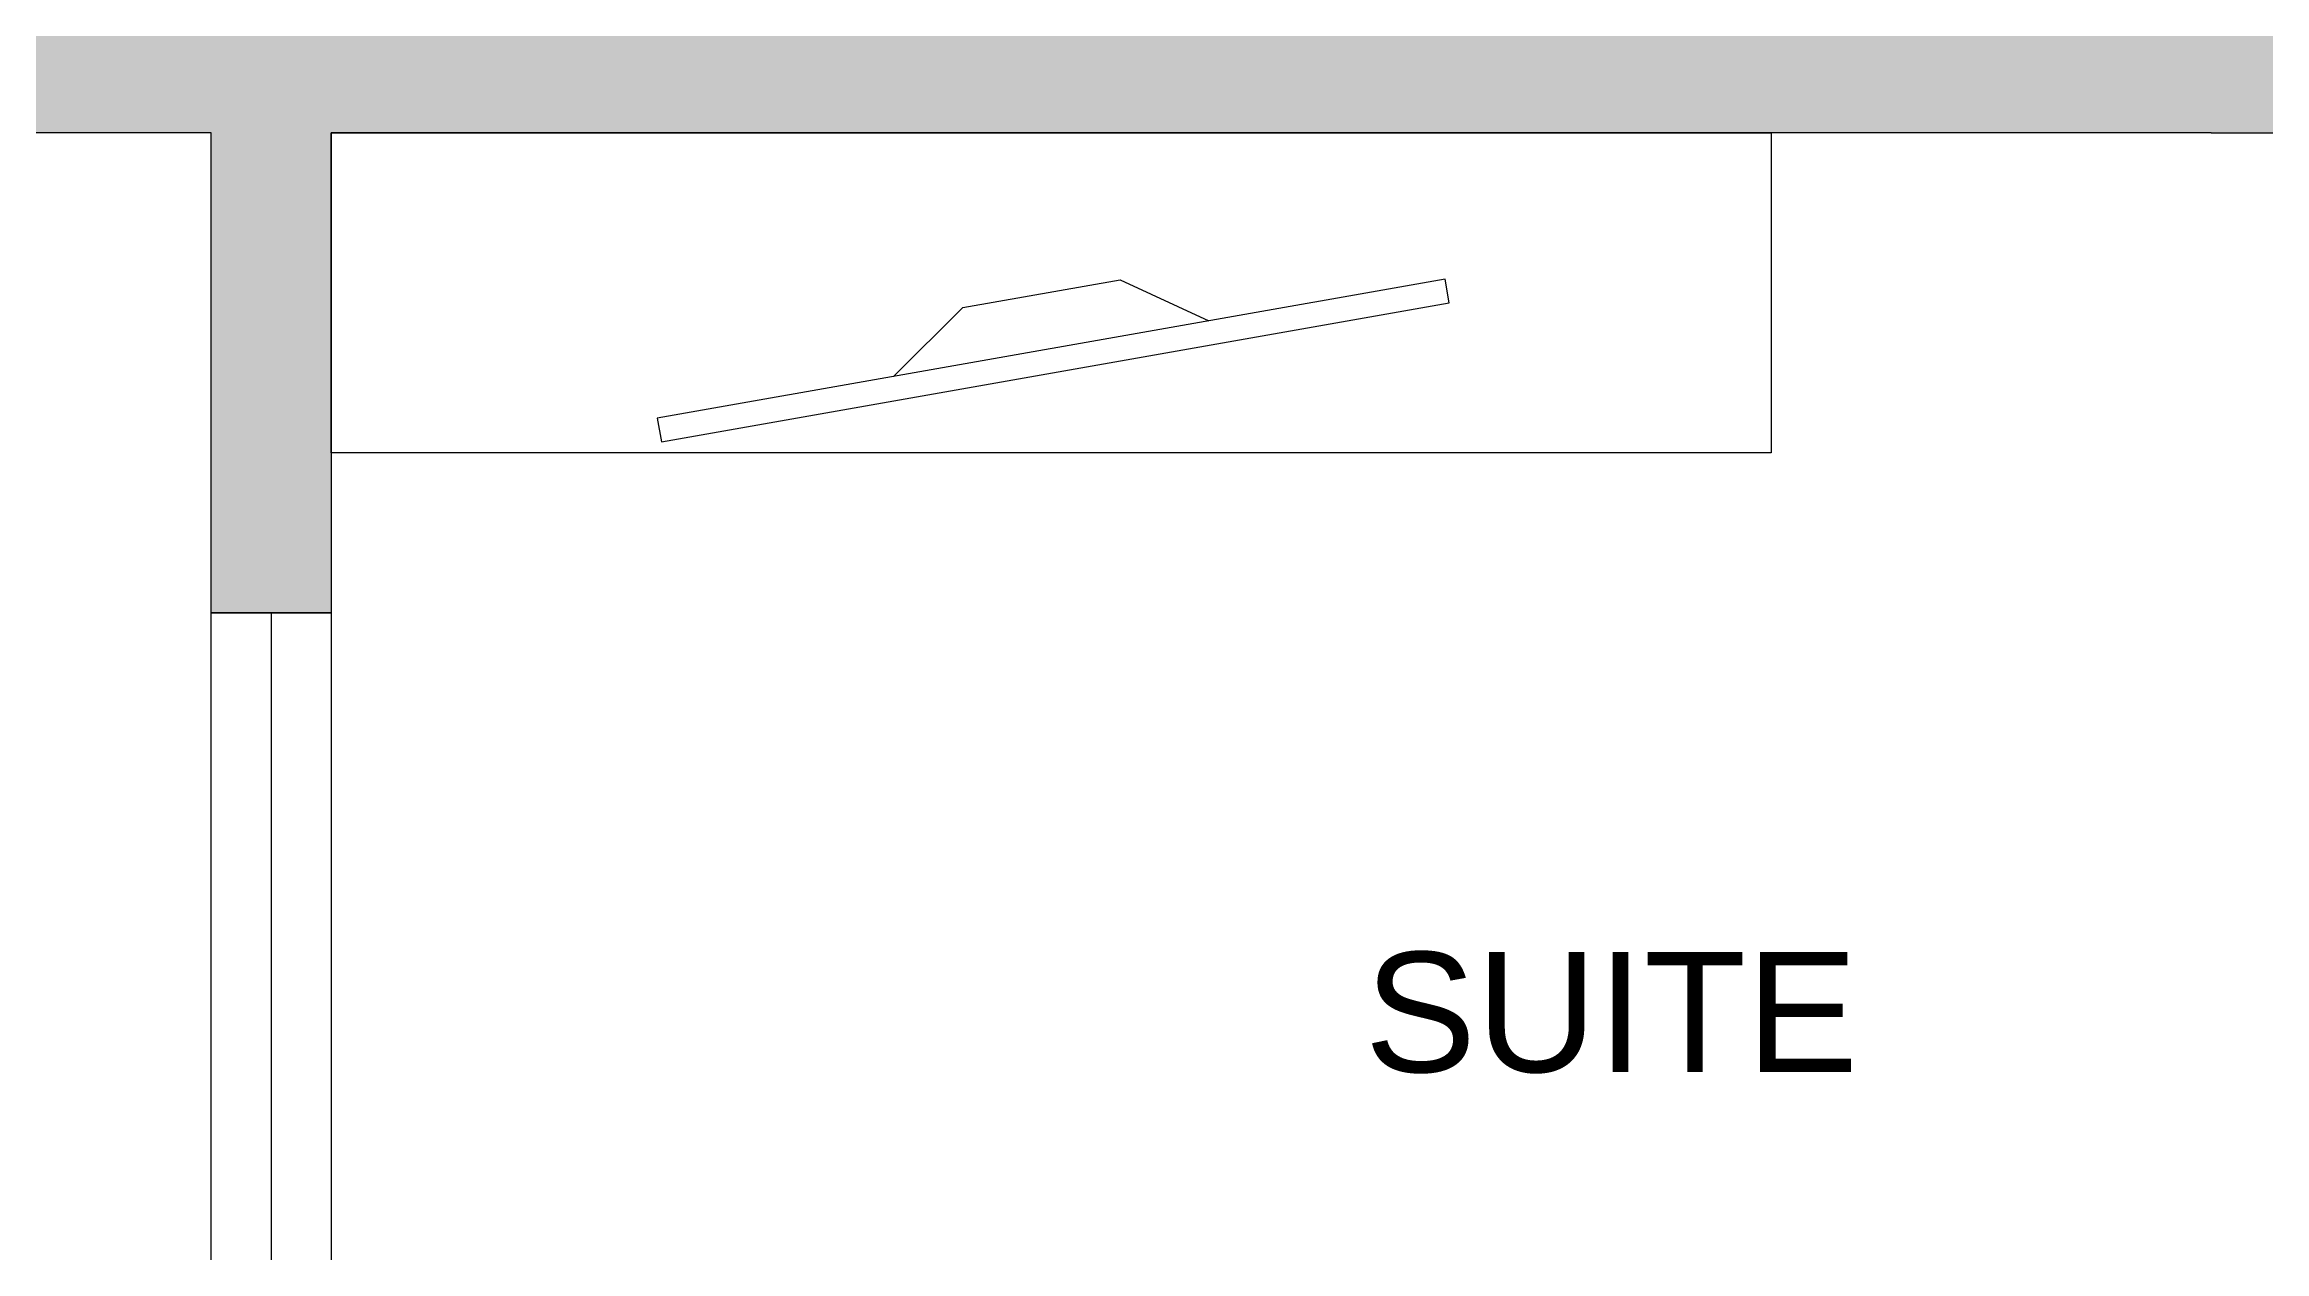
# Model space of a CAD drawing. Header units: millimetres. Extents: x -656 to 1500, y 0 to 1085.
# Drawn here: x 164.2 to 441.7, y 690.2 to 841 of the extents above; entities that cross this region are included whole.
import ezdxf

# ---------------------------------------------------------------- set-up
doc = ezdxf.new("R2010")
doc.units = ezdxf.units.MM
for name, color, linetype, lineweight, true_color in [('1 - paredes', 7, 'Continuous', 25, 0x000000), ('2 - portas e janelas', 1, 'Continuous', 25, 0xff0000), ('4 - layouts dos objetos', 83, 'Continuous', 25, 0x63c85c), ('6 - legendas', 7, 'Continuous', 25, 0x000000)]:
    doc.layers.add(name, color=color, linetype=linetype, lineweight=lineweight, true_color=true_color)
doc.styles.add('textstyle0', font='')
doc.styles.get('textstyle0').set_extended_font_data('Arial')

msp = doc.modelspace()

# ---------------------------------------------------------------- hatches: boundary and pattern name
at = {"layer": '1 - paredes', "true_color": 0xa0a0a4}
h = msp.add_hatch(color=252, dxfattribs=at)
h.paths.add_polyline_path([(1030, 1065), (685, 1065), (685, 830), (685, 795), (695, 795), (695, 780), (670, 780), (670, 830), (580, 830), (580, 750), (565, 750), (565, 830), (530, 830), (530, 845), (670, 845), (670, 1065), (450, 1065), (450, 995), (435, 995), (435, 1065), (20, 1065), (20, 905), (26.29, 898.71), (13.79, 886.21), (0, 900), (0, 1085), (1045, 1085), (1045, 1030), (1030, 1030)])
h.paths.add_polyline_path([(435, 915), (450, 915), (450, 830), (435, 830), (200, 830), (200, 770), (185, 770), (185, 830), (70, 830), (56.21, 843.79), (68.71, 856.29), (80, 845), (435, 845)])

# ---------------------------------------------------------------- linework, layer by layer
at = {"layer": '1 - paredes'}
for p, q in [((185, 830), (70, 830)), ((185, 770), (185, 830)), ((435, 830), (200, 830)), ((200, 830), (200, 770)), ((435, 830), (450, 830)), ((200, 770), (185, 770))]:
    msp.add_line(p, q, dxfattribs=at)
at = {"layer": '2 - portas e janelas', "color": 5, "true_color": 0x0000ff}
for p, q in [((185, 570), (185, 770)), ((185, 770), (200, 770)), ((192.5, 770), (192.5, 570)), ((200, 770), (200, 570))]:
    msp.add_line(p, q, dxfattribs=at)
at = {"layer": '4 - layouts dos objetos'}
for p, q in [((200, 790), (200, 830)), ((200, 830), (380, 830)), ((380, 830), (380, 790)), ((339.24, 811.68), (240.76, 794.32)), ((278.94, 808.16), (298.63, 811.63)), ((298.63, 811.63), (309.7, 806.47)), ((339.76, 808.73), (339.24, 811.68)), ((241.28, 791.36), (339.76, 808.73)), ((270.3, 799.53), (278.94, 808.16)), ((240.76, 794.32), (241.28, 791.36)), ((380, 790), (200, 790))]:
    msp.add_line(p, q, dxfattribs=at)

# ---------------------------------------------------------------- texts
at = {"layer": '6 - legendas', "insert": (360, 720), "char_height": 1, "attachment_point": 5, "style": 'textstyle0'}
msp.add_mtext('\\H15;SUITE', dxfattribs=at)

doc.saveas('drawing.dxf')
